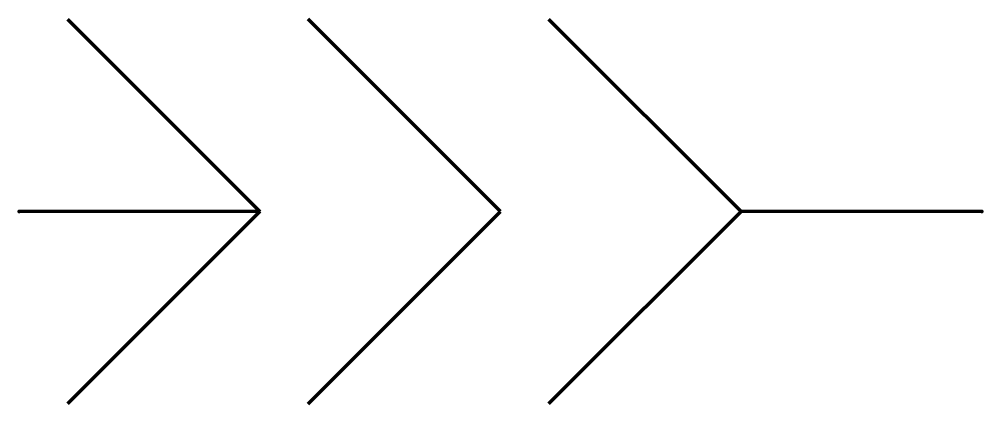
# Model space of a CAD drawing. Header units: millimetres. Extents: x 0 to 10, y -2 to 2.
import ezdxf

# ---------------------------------------------------------------- set-up
doc = ezdxf.new("R2010")
doc.units = ezdxf.units.MM
doc.layers.get('0').update_dxf_attribs({"linetype": 'CONTINUOUS', "lineweight": 0})

msp = doc.modelspace()

# ---------------------------------------------------------------- linework, layer by layer
at = {"color": 7, "linetype": 'CONTINUOUS', "lineweight": 70}
for p, q in [((0.5, 2), (2.5, 0)), ((5, 0), (3, 2)), ((5.5, 2), (7.5, 0)), ((2.5, 0), (0, 0)), ((2.5, 0), (0.5, -2)), ((3, -2), (5, 0)), ((7.5, 0), (5.5, -2)), ((10, 0), (7.5, 0))]:
    msp.add_line(p, q, dxfattribs=at)
for p in [(0, 0), (10, 0)]:
    msp.add_point(p, dxfattribs=at)

doc.saveas('drawing.dxf')
